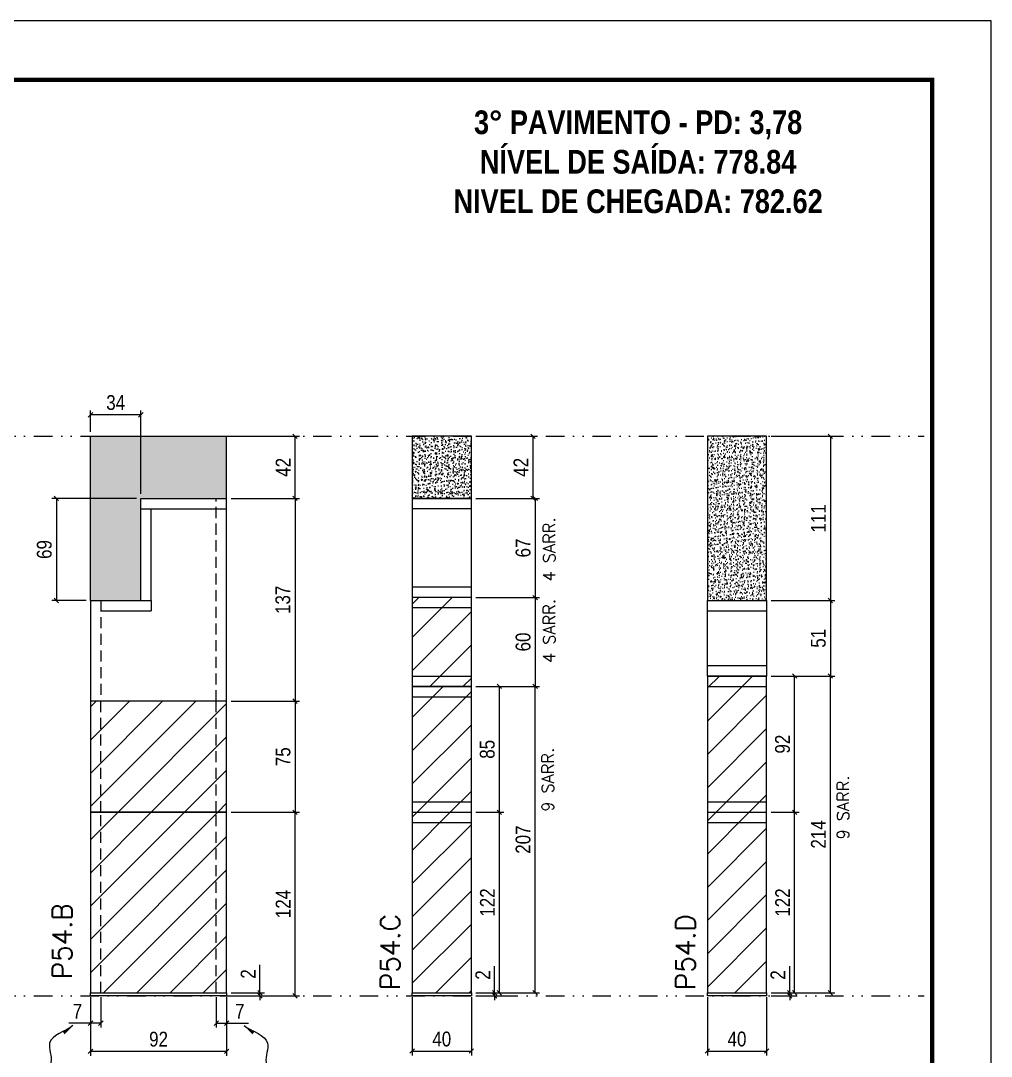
# Model space of a CAD drawing. Extents: x 2949 to 9203, y -16089 to 12527.
# Drawn here: x 6962 to 7618, y -8847 to -8148 of the extents above; entities that cross this region are included whole.
import ezdxf

# ---------------------------------------------------------------- set-up
doc = ezdxf.new("R2010")
doc.units = 0
for name, pattern in [('DASHED', [0.75, 0.5, -0.25]), ('DIVIDE2', [0.625, 0.25, -0.125, 0, -0.125, 0, -0.125]), ('HIDDEN', [0.375, 0.25, -0.125])]:
    doc.linetypes.add(name, pattern=pattern)
for name, color, linetype in [('COTA', 241, 'Continuous'), ('NOMENCLATURA', 7, 'Continuous'), ('Nível', 160, 'Continuous'), ('Painéis', 200, 'Continuous'), ('SARR_2.2x7', 40, 'Continuous'), ('Sarrafo de Pressão', 42, 'HIDDEN')]:
    doc.layers.add(name, color=color, linetype=linetype)
for name, color, linetype, lineweight in [('Folhas', 255, 'Continuous', 9), ('Hachura', 251, 'Continuous', 9), ('SARRAFO DE PRESSAO', 251, 'DASHED', 9), ('Texto Seção', 7, 'Continuous', 15)]:
    doc.layers.add(name, color=color, linetype=linetype, lineweight=lineweight)
doc.styles.add('COTA TECNICA', font='techl___.ttf', dxfattribs={"height": 10})
doc.styles.add('COTA TECNICA-50', font='techl___.ttf', dxfattribs={"height": 10})
doc.styles.add('REGUA-120', font='ROMANS.shx', dxfattribs={"height": 15})
doc.styles.add('ROMANC', font='techb___.ttf', dxfattribs={"height": 2.5})
doc.styles.add('ROMANS', font='romans.shx')
doc.styles.get("Standard").update_dxf_attribs({"font": 'arial.ttf'})
doc.dimstyles.new('COTA PAINEL-50', dxfattribs={"dimtxt": 10, "dimasz": 3, "dimexe": 3, "dimexo": 3, "dimgap": 3, "dimtad": 1, "dimdec": 1, "dimzin": 12, "dimdsep": 46, "dimtxsty": 'COTA TECNICA-50', "dimblk1": 'OBLIQUE', "dimblk2": 'OBLIQUE', "dimsah": 1, "dimcen": 0.9, "dimclrd": 4, "dimclre": 4, "dimclrt": 240, "dimadec": 1, "dimazin": 3, "dimtfac": 1, "dimtdec": 1, "dimtmove": 0, "dimatfit": 3, "dimfxl": 1, "dimtolj": 1, "dimtzin": 12, "dimarcsym": 0})
doc.dimstyles.new('PAINEL', dxfattribs={"dimtxt": 10, "dimasz": 3, "dimexe": 3, "dimexo": 3, "dimgap": 3, "dimtad": 1, "dimdec": 1, "dimzin": 12, "dimdsep": 46, "dimtxsty": 'COTA TECNICA', "dimblk1": 'OBLIQUE', "dimblk2": 'OBLIQUE', "dimsah": 1, "dimcen": 0.9, "dimclrd": 4, "dimclre": 4, "dimclrt": 240, "dimadec": 1, "dimazin": 3, "dimtfac": 1, "dimtdec": 1, "dimtmove": 0, "dimatfit": 3, "dimfxl": 1, "dimtolj": 1, "dimtzin": 12, "dimarcsym": 0})
doc.dimstyles.get("Standard").update_dxf_attribs({"dimtxt": 0.18, "dimasz": 0.18, "dimexe": 0.18, "dimexo": 0.0625, "dimgap": 0.09, "dimtad": 0, "dimtih": 1, "dimtoh": 1, "dimdec": 4, "dimzin": 0, "dimdsep": 46, "dimtxsty": 'Standard', "dimcen": 0.09, "dimadec": 0, "dimazin": 0, "dimtfac": 1, "dimtdec": 4, "dimtofl": 0, "dimtmove": 0, "dimatfit": 3, "dimfxl": 1, "dimtolj": 1, "dimtzin": 0, "dimarcsym": 0})
pattern_1 = [(45, (-124478.916, -34199.222), (-11.2253202, 11.2253202), [])]

# ---------------------------------------------------------------- blocks, each defined once
blk = doc.blocks.new('9999999999')
at = {"layer": 'Folhas'}
blk.add_lwpolyline([(98138.98, 34190.21), (99623.98, 34190.21), (99623.98, 35240.21), (98138.98, 35240.21)], close=True, dxfattribs=at)
at = {"layer": 'Folhas', "color": 30, "const_width": 3}
blk.add_lwpolyline([(98213.98, 34230.21), (99583.98, 34230.21), (99583.98, 35200.21), (98213.98, 35200.21)], close=True, dxfattribs=at)
blk = doc.blocks.new('_Oblique')
at = {"color": 0, "linetype": 'ByBlock', "lineweight": -2}
blk.add_line((-0.5, -0.5), (0.5, 0.5), dxfattribs=at)
blk = doc.blocks.new('*D2301')
at = {"layer": 'COTA', "color": 4, "lineweight": -2, "transparency": 16777216}
for p, q in [((7008.82, -8807.33), (7008.82, -8846.79)), ((7100.82, -8807.33), (7100.82, -8846.79)), ((7008.82, -8843.79), (7100.82, -8843.79))]:
    blk.add_line(p, q, dxfattribs=at)
at = {"layer": 'Defpoints', "color": 0, "transparency": 16777216}
for p in [(7008.82, -8804.33), (7100.82, -8804.33), (7100.82, -8843.79)]:
    blk.add_point(p, dxfattribs=at)
at = {"layer": 'COTA', "color": 4, "lineweight": -2, "transparency": 16777216, "xscale": 3, "yscale": 3, "zscale": 3, "rotation": 180}
blk.add_blockref('_Oblique', (7008.82, -8843.79), dxfattribs=at)
at = {"layer": 'COTA', "color": 4, "lineweight": -2, "transparency": 16777216, "xscale": 3, "yscale": 3, "zscale": 3}
blk.add_blockref('_Oblique', (7100.82, -8843.79), dxfattribs=at)
at = {"layer": 'COTA', "color": 240, "transparency": 16777216, "insert": (7054.82, -8835.7), "char_height": 10, "attachment_point": 5, "style": 'COTA TECNICA'}
blk.add_mtext('\\A1;92', dxfattribs=at)
blk = doc.blocks.new('*D2302')
at = {"layer": 'COTA', "color": 4, "lineweight": -2, "transparency": 16777216}
for p, q in [((7015.82, -8807.33), (7015.82, -8827.84)), ((7008.82, -8809.33), (7008.82, -8827.84)), ((7008.82, -8824.84), (6994.09, -8824.84)), ((7015.82, -8824.84), (7008.82, -8824.84))]:
    blk.add_line(p, q, dxfattribs=at)
at = {"layer": 'Defpoints', "color": 0, "transparency": 16777216}
for p in [(7008.82, -8806.33), (7015.82, -8804.33), (7008.82, -8824.84)]:
    blk.add_point(p, dxfattribs=at)
at = {"layer": 'COTA', "color": 4, "lineweight": -2, "transparency": 16777216, "xscale": 3, "yscale": 3, "zscale": 3, "rotation": 180}
blk.add_blockref('_Oblique', (7008.82, -8824.84), dxfattribs=at)
at = {"layer": 'COTA', "color": 4, "lineweight": -2, "transparency": 16777216, "xscale": 3, "yscale": 3, "zscale": 3}
blk.add_blockref('_Oblique', (7015.82, -8824.84), dxfattribs=at)
at = {"layer": 'COTA', "color": 240, "transparency": 16777216, "insert": (6999.96, -8816.77), "char_height": 10, "attachment_point": 5, "style": 'COTA TECNICA-50'}
blk.add_mtext('\\A1;7', dxfattribs=at)
blk = doc.blocks.new('*D2303')
at = {"layer": 'COTA', "color": 4, "lineweight": -2, "transparency": 16777216}
for p, q in [((7093.82, -8807.33), (7093.82, -8827.84)), ((7100.82, -8809.33), (7100.82, -8827.84)), ((7093.82, -8824.84), (7100.82, -8824.84)), ((7100.82, -8824.84), (7115.55, -8824.84))]:
    blk.add_line(p, q, dxfattribs=at)
at = {"layer": 'Defpoints', "color": 0, "transparency": 16777216}
for p in [(7093.82, -8804.33), (7100.82, -8806.33), (7100.82, -8824.84)]:
    blk.add_point(p, dxfattribs=at)
at = {"layer": 'COTA', "color": 4, "lineweight": -2, "transparency": 16777216, "xscale": 3, "yscale": 3, "zscale": 3, "rotation": 180}
blk.add_blockref('_Oblique', (7093.82, -8824.84), dxfattribs=at)
at = {"layer": 'COTA', "color": 4, "lineweight": -2, "transparency": 16777216, "xscale": 3, "yscale": 3, "zscale": 3}
blk.add_blockref('_Oblique', (7100.82, -8824.84), dxfattribs=at)
at = {"layer": 'COTA', "color": 240, "transparency": 16777216, "insert": (7109.69, -8816.77), "char_height": 10, "attachment_point": 5, "style": 'COTA TECNICA-50'}
blk.add_mtext('\\A1;7', dxfattribs=at)
blk = doc.blocks.new('*D2304')
at = {"layer": 'COTA', "color": 4, "lineweight": -2, "transparency": 16777216}
for p, q in [((7103.82, -8682.33), (7150.06, -8682.33)), ((7147.06, -8806.33), (7147.06, -8682.33)), ((7103.82, -8806.33), (7150.06, -8806.33))]:
    blk.add_line(p, q, dxfattribs=at)
at = {"layer": 'Defpoints', "color": 0, "transparency": 16777216}
for p in [(7100.82, -8682.33), (7147.06, -8682.33), (7100.82, -8806.33)]:
    blk.add_point(p, dxfattribs=at)
at = {"layer": 'COTA', "color": 4, "lineweight": -2, "transparency": 16777216, "xscale": 3, "yscale": 3, "zscale": 3}
for p, rotation in [((7147.06, -8682.33), 90), ((7147.06, -8806.33), 270)]:
    blk.add_blockref('_Oblique', p, dxfattribs=dict(at, rotation=rotation))
at = {"layer": 'COTA', "color": 240, "transparency": 16777216, "insert": (7138.99, -8744.33), "char_height": 10, "attachment_point": 5, "rotation": 90, "style": 'COTA TECNICA-50'}
blk.add_mtext('\\A1;124', dxfattribs=at)
blk = doc.blocks.new('*D2305')
at = {"layer": 'COTA', "color": 4, "lineweight": -2, "transparency": 16777216}
for p, q in [((7123.35, -8804.33), (7123.35, -8785.53)), ((7103.82, -8804.33), (7126.35, -8804.33)), ((7103.82, -8806.33), (7126.35, -8806.33)), ((7123.35, -8806.33), (7123.35, -8804.33)), ((7123.35, -8806.33), (7123.35, -8809.33))]:
    blk.add_line(p, q, dxfattribs=at)
at = {"layer": 'Defpoints', "color": 0, "transparency": 16777216}
for p in [(7100.82, -8804.33), (7100.82, -8806.33), (7123.35, -8806.33)]:
    blk.add_point(p, dxfattribs=at)
at = {"layer": 'COTA', "color": 4, "lineweight": -2, "transparency": 16777216, "xscale": 3, "yscale": 3, "zscale": 3}
for p, rotation in [((7123.35, -8804.33), 270), ((7123.35, -8806.33), 90)]:
    blk.add_blockref('_Oblique', p, dxfattribs=dict(at, rotation=rotation))
at = {"layer": 'COTA', "color": 240, "transparency": 16777216, "insert": (7115.35, -8791.59), "char_height": 10, "attachment_point": 5, "rotation": 90, "style": 'COTA TECNICA-50'}
blk.add_mtext('\\A1;2', dxfattribs=at)
blk = doc.blocks.new('*D2306')
at = {"layer": 'COTA', "color": 4, "linetype": 'ByBlock', "lineweight": -2, "transparency": 16777216}
for p, q in [((7103.82, -8607.33), (7150.06, -8607.33)), ((7147.06, -8607.33), (7147.06, -8682.33)), ((7103.82, -8682.33), (7150.06, -8682.33))]:
    blk.add_line(p, q, dxfattribs=at)
at = {"layer": 'Defpoints', "color": 0, "linetype": 'ByBlock', "transparency": 16777216}
for p in [(7100.82, -8607.33), (7100.82, -8682.33), (7147.06, -8682.33)]:
    blk.add_point(p, dxfattribs=at)
at = {"layer": 'COTA', "color": 4, "linetype": 'ByBlock', "lineweight": -2, "transparency": 16777216, "xscale": 3, "yscale": 3, "zscale": 3}
for p, rotation in [((7147.06, -8607.33), 90), ((7147.06, -8682.33), 270)]:
    blk.add_blockref('_Oblique', p, dxfattribs=dict(at, rotation=rotation))
at = {"layer": 'COTA', "color": 240, "linetype": 'ByBlock', "transparency": 16777216, "insert": (7138.95, -8644.83), "char_height": 10, "attachment_point": 5, "rotation": 90, "style": 'COTA TECNICA'}
blk.add_mtext('\\A1;75', dxfattribs=at)
blk = doc.blocks.new('*D2307')
at = {"layer": 'COTA', "color": 4, "lineweight": -2, "transparency": 16777216}
for p, q in [((7226.19, -8807.33), (7226.19, -8846.68)), ((7266.19, -8807.33), (7266.19, -8846.68)), ((7226.19, -8843.68), (7266.19, -8843.68))]:
    blk.add_line(p, q, dxfattribs=at)
at = {"layer": 'Defpoints', "color": 0, "transparency": 16777216}
for p in [(7226.19, -8804.33), (7266.19, -8804.33), (7266.19, -8843.68)]:
    blk.add_point(p, dxfattribs=at)
at = {"layer": 'COTA', "color": 4, "lineweight": -2, "transparency": 16777216, "xscale": 3, "yscale": 3, "zscale": 3, "rotation": 180}
blk.add_blockref('_Oblique', (7226.19, -8843.68), dxfattribs=at)
at = {"layer": 'COTA', "color": 4, "lineweight": -2, "transparency": 16777216, "xscale": 3, "yscale": 3, "zscale": 3}
blk.add_blockref('_Oblique', (7266.19, -8843.68), dxfattribs=at)
at = {"layer": 'COTA', "color": 240, "transparency": 16777216, "insert": (7246.19, -8835.58), "char_height": 10, "attachment_point": 5, "style": 'COTA TECNICA'}
blk.add_mtext('\\A1;40', dxfattribs=at)
blk = doc.blocks.new('*D2308')
at = {"layer": 'COTA', "color": 4, "lineweight": -2, "transparency": 16777216}
for p, q in [((7281.93, -8804.33), (7281.93, -8786.22)), ((7269.19, -8804.33), (7284.93, -8804.33)), ((7269.19, -8806.33), (7284.93, -8806.33)), ((7281.93, -8806.33), (7281.93, -8804.33)), ((7281.93, -8806.33), (7281.93, -8809.33))]:
    blk.add_line(p, q, dxfattribs=at)
at = {"layer": 'Defpoints', "color": 0, "transparency": 16777216}
for p in [(7266.19, -8804.33), (7266.19, -8806.33), (7281.93, -8804.33)]:
    blk.add_point(p, dxfattribs=at)
at = {"layer": 'COTA', "color": 4, "lineweight": -2, "transparency": 16777216, "xscale": 3, "yscale": 3, "zscale": 3}
for p, rotation in [((7281.93, -8804.33), 270), ((7281.93, -8806.33), 90)]:
    blk.add_blockref('_Oblique', p, dxfattribs=dict(at, rotation=rotation))
at = {"layer": 'COTA', "color": 240, "transparency": 16777216, "insert": (7273.93, -8792.28), "char_height": 10, "attachment_point": 5, "rotation": 90, "style": 'COTA TECNICA-50'}
blk.add_mtext('\\A1;2', dxfattribs=at)
blk = doc.blocks.new('*D2327')
at = {"layer": 'COTA', "color": 4, "linetype": 'ByBlock', "lineweight": -2, "transparency": 16777216}
for p, q in [((7269.19, -8597.33), (7312.28, -8597.33)), ((7309.28, -8804.33), (7309.28, -8597.33)), ((7269.19, -8804.33), (7312.28, -8804.33))]:
    blk.add_line(p, q, dxfattribs=at)
at = {"layer": 'Defpoints', "color": 0, "linetype": 'ByBlock', "transparency": 16777216}
for p in [(7266.19, -8597.33), (7309.28, -8597.33), (7266.19, -8804.33)]:
    blk.add_point(p, dxfattribs=at)
at = {"layer": 'COTA', "color": 4, "linetype": 'ByBlock', "lineweight": -2, "transparency": 16777216, "xscale": 3, "yscale": 3, "zscale": 3}
for p, rotation in [((7309.28, -8597.33), 90), ((7309.28, -8804.33), 270)]:
    blk.add_blockref('_Oblique', p, dxfattribs=dict(at, rotation=rotation))
at = {"layer": 'COTA', "color": 240, "linetype": 'ByBlock', "transparency": 16777216, "insert": (7301.18, -8700.83), "char_height": 10, "attachment_point": 5, "rotation": 90, "style": 'COTA TECNICA'}
blk.add_mtext('\\A1;207', dxfattribs=at)
blk = doc.blocks.new('*D2328')
at = {"layer": 'COTA', "color": 4, "linetype": 'ByBlock', "lineweight": -2, "transparency": 16777216}
for p, q in [((7269.19, -8682.33), (7288.1, -8682.33)), ((7285.1, -8804.33), (7285.1, -8682.33)), ((7269.19, -8804.33), (7288.1, -8804.33))]:
    blk.add_line(p, q, dxfattribs=at)
at = {"layer": 'Defpoints', "color": 0, "linetype": 'ByBlock', "transparency": 16777216}
for p in [(7266.19, -8682.33), (7285.1, -8682.33), (7266.19, -8804.33)]:
    blk.add_point(p, dxfattribs=at)
at = {"layer": 'COTA', "color": 4, "linetype": 'ByBlock', "lineweight": -2, "transparency": 16777216, "xscale": 3, "yscale": 3, "zscale": 3}
for p, rotation in [((7285.1, -8682.33), 90), ((7285.1, -8804.33), 270)]:
    blk.add_blockref('_Oblique', p, dxfattribs=dict(at, rotation=rotation))
at = {"layer": 'COTA', "color": 240, "linetype": 'ByBlock', "transparency": 16777216, "insert": (7277.04, -8743.33), "char_height": 10, "attachment_point": 5, "rotation": 90, "style": 'COTA TECNICA'}
blk.add_mtext('\\A1;122', dxfattribs=at)
blk = doc.blocks.new('*D2329')
at = {"layer": 'COTA', "color": 4, "linetype": 'ByBlock', "lineweight": -2, "transparency": 16777216}
for p, q in [((7269.19, -8597.33), (7288.1, -8597.33)), ((7285.1, -8682.33), (7285.1, -8597.33)), ((7269.19, -8682.33), (7288.1, -8682.33))]:
    blk.add_line(p, q, dxfattribs=at)
at = {"layer": 'Defpoints', "color": 0, "linetype": 'ByBlock', "transparency": 16777216}
for p in [(7266.19, -8597.33), (7285.1, -8597.33), (7266.19, -8682.33)]:
    blk.add_point(p, dxfattribs=at)
at = {"layer": 'COTA', "color": 4, "linetype": 'ByBlock', "lineweight": -2, "transparency": 16777216, "xscale": 3, "yscale": 3, "zscale": 3}
for p, rotation in [((7285.1, -8597.33), 90), ((7285.1, -8682.33), 270)]:
    blk.add_blockref('_Oblique', p, dxfattribs=dict(at, rotation=rotation))
at = {"layer": 'COTA', "color": 240, "linetype": 'ByBlock', "transparency": 16777216, "insert": (7276.97, -8639.83), "char_height": 10, "attachment_point": 5, "rotation": 90, "style": 'COTA TECNICA'}
blk.add_mtext('\\A1;85', dxfattribs=at)
blk = doc.blocks.new('*D2309')
at = {"layer": 'COTA', "color": 4, "lineweight": -2, "transparency": 16777216}
for p, q in [((7425.69, -8807.33), (7425.69, -8846.68)), ((7465.69, -8807.33), (7465.69, -8846.68)), ((7425.69, -8843.68), (7465.69, -8843.68))]:
    blk.add_line(p, q, dxfattribs=at)
at = {"layer": 'Defpoints', "color": 0, "transparency": 16777216}
for p in [(7425.69, -8804.33), (7465.69, -8804.33), (7465.69, -8843.68)]:
    blk.add_point(p, dxfattribs=at)
at = {"layer": 'COTA', "color": 4, "lineweight": -2, "transparency": 16777216, "xscale": 3, "yscale": 3, "zscale": 3, "rotation": 180}
blk.add_blockref('_Oblique', (7425.69, -8843.68), dxfattribs=at)
at = {"layer": 'COTA', "color": 4, "lineweight": -2, "transparency": 16777216, "xscale": 3, "yscale": 3, "zscale": 3}
blk.add_blockref('_Oblique', (7465.69, -8843.68), dxfattribs=at)
at = {"layer": 'COTA', "color": 240, "transparency": 16777216, "insert": (7445.69, -8835.58), "char_height": 10, "attachment_point": 5, "style": 'COTA TECNICA'}
blk.add_mtext('\\A1;40', dxfattribs=at)
blk = doc.blocks.new('*D2310')
at = {"layer": 'COTA', "color": 4, "lineweight": -2, "transparency": 16777216}
for p, q in [((7481.33, -8804.33), (7481.33, -8786.22)), ((7468.69, -8804.33), (7484.33, -8804.33)), ((7468.69, -8806.33), (7484.33, -8806.33)), ((7481.33, -8806.33), (7481.33, -8804.33)), ((7481.33, -8806.33), (7481.33, -8809.33))]:
    blk.add_line(p, q, dxfattribs=at)
at = {"layer": 'Defpoints', "color": 0, "transparency": 16777216}
for p in [(7465.69, -8804.33), (7465.69, -8806.33), (7481.33, -8804.33)]:
    blk.add_point(p, dxfattribs=at)
at = {"layer": 'COTA', "color": 4, "lineweight": -2, "transparency": 16777216, "xscale": 3, "yscale": 3, "zscale": 3}
for p, rotation in [((7481.33, -8804.33), 270), ((7481.33, -8806.33), 90)]:
    blk.add_blockref('_Oblique', p, dxfattribs=dict(at, rotation=rotation))
at = {"layer": 'COTA', "color": 240, "transparency": 16777216, "insert": (7473.33, -8792.28), "char_height": 10, "attachment_point": 5, "rotation": 90, "style": 'COTA TECNICA-50'}
blk.add_mtext('\\A1;2', dxfattribs=at)
blk = doc.blocks.new('*D2330')
at = {"layer": 'COTA', "color": 4, "linetype": 'ByBlock', "lineweight": -2, "transparency": 16777216}
for p, q in [((7468.69, -8428.33), (7511.78, -8428.33)), ((7508.78, -8428.33), (7508.78, -8539.33)), ((7468.69, -8539.33), (7511.78, -8539.33))]:
    blk.add_line(p, q, dxfattribs=at)
at = {"layer": 'Defpoints', "color": 0, "linetype": 'ByBlock', "transparency": 16777216}
for p in [(7465.69, -8428.33), (7465.69, -8539.33), (7508.78, -8539.33)]:
    blk.add_point(p, dxfattribs=at)
at = {"layer": 'COTA', "color": 4, "linetype": 'ByBlock', "lineweight": -2, "transparency": 16777216, "xscale": 3, "yscale": 3, "zscale": 3}
for p, rotation in [((7508.78, -8428.33), 90), ((7508.78, -8539.33), 270)]:
    blk.add_blockref('_Oblique', p, dxfattribs=dict(at, rotation=rotation))
at = {"layer": 'COTA', "color": 240, "linetype": 'ByBlock', "transparency": 16777216, "insert": (7500.72, -8483.83), "char_height": 10, "attachment_point": 5, "rotation": 90, "style": 'COTA TECNICA'}
blk.add_mtext('\\A1;111', dxfattribs=at)
blk = doc.blocks.new('*D2331')
at = {"layer": 'COTA', "color": 4, "linetype": 'ByBlock', "lineweight": -2, "transparency": 16777216}
for p, q in [((7468.69, -8590.33), (7511.78, -8590.33)), ((7508.78, -8804.33), (7508.78, -8590.33)), ((7468.69, -8804.33), (7511.78, -8804.33))]:
    blk.add_line(p, q, dxfattribs=at)
at = {"layer": 'Defpoints', "color": 0, "linetype": 'ByBlock', "transparency": 16777216}
for p in [(7465.69, -8590.33), (7508.78, -8590.33), (7465.69, -8804.33)]:
    blk.add_point(p, dxfattribs=at)
at = {"layer": 'COTA', "color": 4, "linetype": 'ByBlock', "lineweight": -2, "transparency": 16777216, "xscale": 3, "yscale": 3, "zscale": 3}
for p, rotation in [((7508.78, -8590.33), 90), ((7508.78, -8804.33), 270)]:
    blk.add_blockref('_Oblique', p, dxfattribs=dict(at, rotation=rotation))
at = {"layer": 'COTA', "color": 240, "linetype": 'ByBlock', "transparency": 16777216, "insert": (7500.71, -8697.33), "char_height": 10, "attachment_point": 5, "rotation": 90, "style": 'COTA TECNICA'}
blk.add_mtext('\\A1;214', dxfattribs=at)
blk = doc.blocks.new('*D2332')
at = {"layer": 'COTA', "color": 4, "linetype": 'ByBlock', "lineweight": -2, "transparency": 16777216}
for p, q in [((7468.69, -8682.33), (7487.6, -8682.33)), ((7484.6, -8804.33), (7484.6, -8682.33)), ((7468.69, -8804.33), (7487.6, -8804.33))]:
    blk.add_line(p, q, dxfattribs=at)
at = {"layer": 'Defpoints', "color": 0, "linetype": 'ByBlock', "transparency": 16777216}
for p in [(7465.69, -8682.33), (7484.6, -8682.33), (7465.69, -8804.33)]:
    blk.add_point(p, dxfattribs=at)
at = {"layer": 'COTA', "color": 4, "linetype": 'ByBlock', "lineweight": -2, "transparency": 16777216, "xscale": 3, "yscale": 3, "zscale": 3}
for p, rotation in [((7484.6, -8682.33), 90), ((7484.6, -8804.33), 270)]:
    blk.add_blockref('_Oblique', p, dxfattribs=dict(at, rotation=rotation))
at = {"layer": 'COTA', "color": 240, "linetype": 'ByBlock', "transparency": 16777216, "insert": (7476.54, -8743.33), "char_height": 10, "attachment_point": 5, "rotation": 90, "style": 'COTA TECNICA'}
blk.add_mtext('\\A1;122', dxfattribs=at)
blk = doc.blocks.new('*D2333')
at = {"layer": 'COTA', "color": 4, "linetype": 'ByBlock', "lineweight": -2, "transparency": 16777216}
for p, q in [((7468.69, -8590.33), (7487.6, -8590.33)), ((7484.6, -8682.33), (7484.6, -8590.33)), ((7468.69, -8682.33), (7487.6, -8682.33))]:
    blk.add_line(p, q, dxfattribs=at)
at = {"layer": 'Defpoints', "color": 0, "linetype": 'ByBlock', "transparency": 16777216}
for p in [(7465.69, -8590.33), (7484.6, -8590.33), (7465.69, -8682.33)]:
    blk.add_point(p, dxfattribs=at)
at = {"layer": 'COTA', "color": 4, "linetype": 'ByBlock', "lineweight": -2, "transparency": 16777216, "xscale": 3, "yscale": 3, "zscale": 3}
for p, rotation in [((7484.6, -8590.33), 90), ((7484.6, -8682.33), 270)]:
    blk.add_blockref('_Oblique', p, dxfattribs=dict(at, rotation=rotation))
at = {"layer": 'COTA', "color": 240, "linetype": 'ByBlock', "transparency": 16777216, "insert": (7476.51, -8636.33), "char_height": 10, "attachment_point": 5, "rotation": 90, "style": 'COTA TECNICA'}
blk.add_mtext('\\A1;92', dxfattribs=at)
blk = doc.blocks.new('*D2326')
at = {"layer": 'COTA', "color": 4, "linetype": 'ByBlock', "lineweight": -2, "transparency": 16777216}
for p, q in [((7269.19, -8537.33), (7312.28, -8537.33)), ((7309.28, -8537.33), (7309.28, -8597.33)), ((7269.19, -8597.33), (7312.28, -8597.33))]:
    blk.add_line(p, q, dxfattribs=at)
at = {"layer": 'Defpoints', "color": 0, "linetype": 'ByBlock', "transparency": 16777216}
for p in [(7266.19, -8537.33), (7266.19, -8597.33), (7309.28, -8597.33)]:
    blk.add_point(p, dxfattribs=at)
at = {"layer": 'COTA', "color": 4, "linetype": 'ByBlock', "lineweight": -2, "transparency": 16777216, "xscale": 3, "yscale": 3, "zscale": 3}
for p, rotation in [((7309.28, -8537.33), 90), ((7309.28, -8597.33), 270)]:
    blk.add_blockref('_Oblique', p, dxfattribs=dict(at, rotation=rotation))
at = {"layer": 'COTA', "color": 240, "linetype": 'ByBlock', "transparency": 16777216, "insert": (7301.18, -8567.33), "char_height": 10, "attachment_point": 5, "rotation": 90, "style": 'COTA TECNICA'}
blk.add_mtext('\\A1;60', dxfattribs=at)
blk = doc.blocks.new('*D2449')
at = {"layer": 'COTA', "color": 4, "lineweight": -2, "transparency": 16777216}
for p, q in [((7103.82, -8470.33), (7150.06, -8470.33)), ((7147.06, -8470.33), (7147.06, -8607.33)), ((7103.82, -8607.33), (7150.06, -8607.33))]:
    blk.add_line(p, q, dxfattribs=at)
at = {"layer": 'Defpoints', "color": 0, "transparency": 16777216}
for p in [(7100.82, -8470.33), (7100.82, -8607.33), (7147.06, -8607.33)]:
    blk.add_point(p, dxfattribs=at)
at = {"layer": 'COTA', "color": 4, "lineweight": -2, "transparency": 16777216, "xscale": 3, "yscale": 3, "zscale": 3}
for p, rotation in [((7147.06, -8470.33), 90), ((7147.06, -8607.33), 270)]:
    blk.add_blockref('_Oblique', p, dxfattribs=dict(at, rotation=rotation))
at = {"layer": 'COTA', "color": 240, "transparency": 16777216, "insert": (7138.84, -8538.83), "char_height": 10, "attachment_point": 5, "rotation": 90, "style": 'COTA TECNICA-50'}
blk.add_mtext('\\A1;137', dxfattribs=at)
blk = doc.blocks.new('*D2451')
at = {"layer": 'COTA', "color": 4, "lineweight": -2, "transparency": 16777216}
for p, q in [((7039.82, -8470.33), (6982.76, -8470.33)), ((6985.76, -8470.33), (6985.76, -8539.33)), ((7005.82, -8539.33), (6982.76, -8539.33))]:
    blk.add_line(p, q, dxfattribs=at)
at = {"layer": 'Defpoints', "color": 0, "transparency": 16777216}
for p in [(7042.82, -8470.33), (6985.76, -8539.33), (7008.82, -8539.33)]:
    blk.add_point(p, dxfattribs=at)
at = {"layer": 'COTA', "color": 4, "lineweight": -2, "transparency": 16777216, "xscale": 3, "yscale": 3, "zscale": 3}
for p, rotation in [((6985.76, -8470.33), 90), ((6985.76, -8539.33), 270)]:
    blk.add_blockref('_Oblique', p, dxfattribs=dict(at, rotation=rotation))
at = {"layer": 'COTA', "color": 240, "transparency": 16777216, "insert": (6977.62, -8504.83), "char_height": 10, "attachment_point": 5, "rotation": 90, "style": 'COTA TECNICA-50'}
blk.add_mtext('\\A1;69', dxfattribs=at)
blk = doc.blocks.new('*D2450')
at = {"layer": 'COTA', "color": 4, "lineweight": -2, "transparency": 16777216}
for p, q in [((7008.82, -8425.33), (7008.82, -8410.84)), ((7042.82, -8413.84), (7008.82, -8413.84)), ((7042.82, -8467.33), (7042.82, -8410.84))]:
    blk.add_line(p, q, dxfattribs=at)
at = {"layer": 'Defpoints', "color": 0, "transparency": 16777216}
for p in [(7008.82, -8413.84), (7008.82, -8428.33), (7042.82, -8470.33)]:
    blk.add_point(p, dxfattribs=at)
at = {"layer": 'COTA', "color": 4, "lineweight": -2, "transparency": 16777216, "xscale": 3, "yscale": 3, "zscale": 3, "rotation": 180}
blk.add_blockref('_Oblique', (7008.82, -8413.84), dxfattribs=at)
at = {"layer": 'COTA', "color": 4, "lineweight": -2, "transparency": 16777216, "xscale": 3, "yscale": 3, "zscale": 3}
blk.add_blockref('_Oblique', (7042.82, -8413.84), dxfattribs=at)
at = {"layer": 'COTA', "color": 240, "transparency": 16777216, "insert": (7025.82, -8405.62), "char_height": 10, "attachment_point": 5, "style": 'COTA TECNICA-50'}
blk.add_mtext('\\A1;34', dxfattribs=at)
blk = doc.blocks.new('*D2452')
at = {"layer": 'COTA', "color": 4, "lineweight": -2, "transparency": 16777216}
for p, q in [((7103.82, -8428.33), (7150.06, -8428.33)), ((7147.06, -8470.33), (7147.06, -8428.33)), ((7103.82, -8470.33), (7150.06, -8470.33))]:
    blk.add_line(p, q, dxfattribs=at)
at = {"layer": 'Defpoints', "color": 0, "transparency": 16777216}
for p in [(7100.82, -8428.33), (7147.06, -8428.33), (7100.82, -8470.33)]:
    blk.add_point(p, dxfattribs=at)
at = {"layer": 'COTA', "color": 4, "lineweight": -2, "transparency": 16777216, "xscale": 3, "yscale": 3, "zscale": 3}
for p, rotation in [((7147.06, -8428.33), 90), ((7147.06, -8470.33), 270)]:
    blk.add_blockref('_Oblique', p, dxfattribs=dict(at, rotation=rotation))
at = {"layer": 'COTA', "color": 240, "transparency": 16777216, "insert": (7138.99, -8449.33), "char_height": 10, "attachment_point": 5, "rotation": 90, "style": 'COTA TECNICA-50'}
blk.add_mtext('\\A1;42', dxfattribs=at)
blk = doc.blocks.new('*D2453')
at = {"layer": 'COTA', "color": 4, "lineweight": -2, "transparency": 16777216}
for p, q in [((7269.19, -8428.33), (7310.78, -8428.33)), ((7307.78, -8428.33), (7307.78, -8470.33)), ((7269.19, -8470.33), (7310.78, -8470.33))]:
    blk.add_line(p, q, dxfattribs=at)
at = {"layer": 'Defpoints', "color": 0, "transparency": 16777216}
for p in [(7266.19, -8428.33), (7266.19, -8470.33), (7307.78, -8470.33)]:
    blk.add_point(p, dxfattribs=at)
at = {"layer": 'COTA', "color": 4, "lineweight": -2, "transparency": 16777216, "xscale": 3, "yscale": 3, "zscale": 3}
for p, rotation in [((7307.78, -8428.33), 90), ((7307.78, -8470.33), 270)]:
    blk.add_blockref('_Oblique', p, dxfattribs=dict(at, rotation=rotation))
at = {"layer": 'COTA', "color": 240, "transparency": 16777216, "insert": (7299.7, -8449.33), "char_height": 10, "attachment_point": 5, "rotation": 90, "style": 'COTA TECNICA-50'}
blk.add_mtext('\\A1;42', dxfattribs=at)
blk = doc.blocks.new('*D2885')
at = {"layer": 'COTA', "color": 4, "linetype": 'ByBlock', "lineweight": -2, "transparency": 16777216}
for p, q in [((7269.19, -8470.33), (7312.28, -8470.33)), ((7309.28, -8470.33), (7309.28, -8537.33)), ((7269.19, -8537.33), (7312.28, -8537.33))]:
    blk.add_line(p, q, dxfattribs=at)
at = {"layer": 'Defpoints', "color": 0, "linetype": 'ByBlock', "transparency": 16777216}
for p in [(7266.19, -8470.33), (7266.19, -8537.33), (7309.28, -8537.33)]:
    blk.add_point(p, dxfattribs=at)
at = {"layer": 'COTA', "color": 4, "linetype": 'ByBlock', "lineweight": -2, "transparency": 16777216, "xscale": 3, "yscale": 3, "zscale": 3}
for p, rotation in [((7309.28, -8470.33), 90), ((7309.28, -8537.33), 270)]:
    blk.add_blockref('_Oblique', p, dxfattribs=dict(at, rotation=rotation))
at = {"layer": 'COTA', "color": 240, "linetype": 'ByBlock', "transparency": 16777216, "insert": (7301.18, -8503.83), "char_height": 10, "attachment_point": 5, "rotation": 90, "style": 'COTA TECNICA'}
blk.add_mtext('\\A1;67', dxfattribs=at)
blk = doc.blocks.new('*D2886')
at = {"layer": 'COTA', "color": 4, "lineweight": -2, "transparency": 16777216}
for p, q in [((7468.69, -8539.33), (7511.78, -8539.33)), ((7508.78, -8539.33), (7508.78, -8590.33)), ((7468.69, -8590.33), (7511.78, -8590.33))]:
    blk.add_line(p, q, dxfattribs=at)
at = {"layer": 'Defpoints', "color": 0, "transparency": 16777216}
for p in [(7465.69, -8539.33), (7465.69, -8590.33), (7508.78, -8590.33)]:
    blk.add_point(p, dxfattribs=at)
at = {"layer": 'COTA', "color": 4, "lineweight": -2, "transparency": 16777216, "xscale": 3, "yscale": 3, "zscale": 3}
for p, rotation in [((7508.78, -8539.33), 90), ((7508.78, -8590.33), 270)]:
    blk.add_blockref('_Oblique', p, dxfattribs=dict(at, rotation=rotation))
at = {"layer": 'COTA', "color": 240, "transparency": 16777216, "insert": (7500.67, -8564.83), "char_height": 10, "attachment_point": 5, "rotation": 90, "style": 'COTA TECNICA-50'}
blk.add_mtext('\\A1;51', dxfattribs=at)

msp = doc.modelspace()

# ---------------------------------------------------------------- hatches: boundary and pattern name
at = {"layer": 'COTA', "linetype": 'ByBlock'}
h = msp.add_hatch(dxfattribs=at)
h.set_pattern_fill('AR-CONC', color=256, scale=0.03)
h.set_pattern_definition([(50, (3460.4288, -6873.4506), (5.46554, -0.4781726), [0.5715, -6.2865]), (355, (3460.429, -6873.4506), (-1.057303, 5.731705), [0.4572, -5.0292175]), (100.45144, (3460.884, -6873.4905), (4.4082374, 5.2535326), [0.4857, -5.342707]), (46.1842, (3460.429, -6871.9266), (8.132371, -1.26127), [0.85725, -9.42975]), (96.63556, (3461.1065, -6872.032), (7.122124, 7.422784), [0.72855, -8.014068]), (351.18415, (3460.429, -6871.927), (7.122124, 7.422784), [0.685799, -7.543792]), (21, (3461.1908, -6872.3076), (4.5484317, -3.067956), [0.5715, -6.2865]), (326, (3461.191, -6872.3076), (1.854061, 5.525639), [0.4572, -5.0292]), (71.45144, (3461.57, -6872.5633), (6.4024926, 2.457683), [0.4857, -5.342698]), (37.5, (3460.4288, -6873.4506), (0.0926581, 2.5366512), [0, -4.96824, 0, -5.1054, 0, -5.04825]), (7.5, (3460.4288, -6873.4506), (2.0045899, 3.0054172), [0, -2.91084, 0, -4.85394, 0, -1.92405]), (327.5, (3458.7295, -6873.4506), (4.0677179, -0.1718623), [0, -1.905, 0, -5.9436, 0, -7.8867]), (317.5, (3457.9675, -6873.4506), (4.4438754, 0.7627947), [0, -2.4765, 0, -3.94716, 0, -5.6007])])
h.paths.add_polyline_path([(7008.82, -8539.33), (7042.82, -8539.33), (7042.82, -8470.33), (7100.82, -8470.33), (7100.82, -8428.33), (7008.82, -8428.33)])
h = msp.add_hatch(dxfattribs=at)
h.set_pattern_fill('AR-CONC', color=256, scale=0.03)
h.set_pattern_definition([(50, (3183.5, 4612.3004), (5.46554, -0.4781726), [0.5715, -6.2865]), (355, (3183.5, 4612.3004), (-1.0573026, 5.7317054), [0.4572, -5.0292175]), (100.451445, (3183.9555, 4612.2606), (4.4082374, 5.2535326), [0.4857003, -5.3427073]), (46.1842, (3183.5, 4613.8244), (8.1323712, -1.26127), [0.85725, -9.42975]), (96.63556, (3184.178, 4613.719), (7.122124, 7.4227837), [0.7285507, -8.014068]), (351.18415, (3183.5, 4613.8244), (7.122124, 7.4227837), [0.685799, -7.543792]), (21, (3184.262, 4613.4434), (4.5484317, -3.067956), [0.5715, -6.2865]), (326, (3184.262, 4613.4434), (1.8540609, 5.525639), [0.4572, -5.0292]), (71.451445, (3184.641, 4613.188), (6.4024926, 2.457683), [0.4857003, -5.3426981]), (37.5, (3183.5, 4612.3004), (0.0926581, 2.53665117), [0, -4.96824, 0, -5.1054, 0, -5.04825]), (7.5, (3183.5, 4612.3004), (2.0045899, 3.00541724), [0, -2.91084, 0, -4.85394, 0, -1.92405]), (327.5, (3181.8007, 4612.3004), (4.06771786, -0.17186232), [0, -1.905, 0, -5.9436, 0, -7.8867]), (317.5, (3181.0387, 4612.3004), (4.4438754, 0.7627947), [0, -2.4765, 0, -3.94716, 0, -5.6007])])
h.paths.add_polyline_path([(7266.19, -8428.33), (7226.19, -8428.33), (7226.19, -8470.33), (7266.19, -8470.33)])
h = msp.add_hatch(dxfattribs=at)
h.set_pattern_fill('AR-CONC', color=256, scale=0.03)
h.set_pattern_definition([(50, (-124283.4067, -37712.747), (5.46554007, -0.47817257), [0.5715, -6.2865]), (355, (-124283.4067, -37712.747), (-1.05730264, 5.73170536), [0.4572, -5.02921753]), (100.4514447, (-124282.951, -37712.787), (4.40823741, 5.25353256), [0.48570026, -5.34270734]), (46.1842, (-124283.407, -37711.223), (8.13237123, -1.26126984), [0.85725, -9.42975]), (96.6355576, (-124282.729, -37711.328), (7.122124, 7.42278374), [0.7285507, -8.01406824]), (351.184151, (-124283.407, -37711.223), (7.122124, 7.42278374), [0.685799, -7.54379196]), (21, (-124282.6447, -37711.604), (4.54843174, -3.06795595), [0.5715, -6.2865]), (326, (-124282.6447, -37711.604), (1.85406085, 5.52563898), [0.4572, -5.0292]), (71.451445, (-124282.2657, -37711.8596), (6.40249258, 2.45768307), [0.48570026, -5.34269813]), (37.5, (-124283.4067, -37712.747), (0.092658098, 2.536651166), [0, -4.96824, 0, -5.1054, 0, -5.04825]), (7.5, (-124283.4067, -37712.747), (2.004589875, 3.005417245), [0, -2.91084, 0, -4.85394, 0, -1.92405]), (327.5, (-124285.106, -37712.747), (4.067717855, -0.17186232), [0, -1.905, 0, -5.9436, 0, -7.8867]), (317.5, (-124285.868, -37712.747), (4.44387544, 0.76279473), [0, -2.4765, 0, -3.94716, 0, -5.6007])])
h.paths.add_polyline_path([(7425.69, -8539.33), (7465.69, -8539.33), (7465.69, -8428.33), (7425.69, -8428.33)])
at = {"layer": 'Hachura'}
h = msp.add_hatch(dxfattribs=at)
h.set_pattern_fill('ANSI31', color=256, scale=5)
h.set_pattern_definition([(45, (3183.5, 4545.3), (-11.22532, 11.22532), [])])
h.paths.add_polyline_path([(7226.19, -8537.33), (7226.19, -8597.33), (7266.19, -8597.33), (7266.19, -8537.33)])
at = {"layer": 'Hachura', "linetype": 'ByBlock'}
h = msp.add_hatch(dxfattribs=at)
h.set_pattern_fill('ANSI31', color=256, scale=5)
h.set_pattern_definition(pattern_1)
h.paths.add_polyline_path([(7425.69, -8682.33), (7465.69, -8682.33), (7465.69, -8590.33), (7425.69, -8590.33)])
h = msp.add_hatch(dxfattribs=at)
h.set_pattern_fill('ANSI31', color=256, scale=5)
h.set_pattern_definition(pattern_1)
h.paths.add_polyline_path([(7266.19, -8597.33), (7226.19, -8597.33), (7226.19, -8682.33), (7266.19, -8682.33)])
h = msp.add_hatch(dxfattribs=at)
h.set_pattern_fill('ANSI31', color=256, scale=5)
h.set_pattern_definition(pattern_1)
h.paths.add_polyline_path([(7008.82, -8607.33), (7008.82, -8682.33), (7100.82, -8682.33), (7100.82, -8607.33)])
h = msp.add_hatch(dxfattribs=at)
h.set_pattern_fill('ANSI31', color=256, scale=5)
h.set_pattern_definition(pattern_1)
h.paths.add_polyline_path([(7100.82, -8682.33), (7008.82, -8682.33), (7008.82, -8804.33), (7100.82, -8804.33)])
h = msp.add_hatch(dxfattribs=at)
h.set_pattern_fill('ANSI31', color=256, scale=5)
h.set_pattern_definition(pattern_1)
h.paths.add_polyline_path([(7266.19, -8682.33), (7226.19, -8682.33), (7226.19, -8804.33), (7266.19, -8804.33)])
h = msp.add_hatch(dxfattribs=at)
h.set_pattern_fill('ANSI31', color=256, scale=5)
h.set_pattern_definition(pattern_1)
h.paths.add_polyline_path([(7465.69, -8682.33), (7425.69, -8682.33), (7425.69, -8804.33), (7465.69, -8804.33)])

# ---------------------------------------------------------------- linework, layer by layer
at = {"layer": 'COTA', "linetype": 'ByBlock'}
for p, q in [((7008.82, -8539.33), (7008.82, -8428.33)), ((7008.82, -8428.33), (7100.82, -8428.33)), ((7100.82, -8470.33), (7100.82, -8428.33))]:
    msp.add_line(p, q, dxfattribs=at)
for points in [[(7226.19, -8470.33), (7266.19, -8470.33), (7266.19, -8428.33), (7226.19, -8428.33)], [(7425.69, -8539.33), (7465.69, -8539.33), (7465.69, -8428.33), (7425.69, -8428.33)]]:
    msp.add_lwpolyline(points, close=True, dxfattribs=at)
at = {"layer": 'Nível', "color": 4, "linetype": 'DIVIDE2', "ltscale": 50}
for p, q in [((6561.74, -8428.33), (7572.08, -8428.33)), ((6561.74, -8806.33), (7572.08, -8806.33))]:
    msp.add_line(p, q, dxfattribs=at)
at = {"layer": 'Painéis'}
for p, q in [((7042.82, -8539.33), (7042.82, -8470.33)), ((7042.82, -8470.33), (7100.82, -8470.33)), ((7100.82, -8607.33), (7100.82, -8470.33)), ((7008.82, -8539.33), (7042.82, -8539.33)), ((7008.82, -8539.33), (7008.82, -8607.33)), ((7425.69, -8539.33), (7465.69, -8539.33)), ((7425.69, -8590.33), (7425.69, -8539.33)), ((7465.69, -8539.33), (7465.69, -8590.33)), ((7425.69, -8590.33), (7465.69, -8590.33)), ((7465.69, -8590.33), (7425.69, -8590.33)), ((7425.69, -8590.33), (7425.69, -8590.33)), ((7465.69, -8590.33), (7425.69, -8590.33)), ((7425.69, -8590.33), (7465.69, -8590.33)), ((7425.69, -8590.33), (7465.69, -8590.33)), ((7465.69, -8590.33), (7425.69, -8590.33)), ((7465.69, -8590.33), (7465.69, -8590.33)), ((7226.19, -8597.33), (7266.19, -8597.33)), ((7266.19, -8597.33), (7226.19, -8597.33)), ((7226.19, -8597.33), (7226.19, -8597.33)), ((7266.19, -8597.33), (7266.19, -8597.33)), ((7100.82, -8607.33), (7008.82, -8607.33)), ((7100.82, -8607.33), (7008.82, -8607.33)), ((7100.82, -8682.33), (7008.82, -8682.33)), ((7226.19, -8682.33), (7266.19, -8682.33)), ((7425.69, -8682.33), (7465.69, -8682.33))]:
    msp.add_line(p, q, dxfattribs=at)
at = {"layer": 'Painéis', "linetype": 'ByBlock'}
for p, q in [((7266.19, -8470.33), (7226.19, -8470.33)), ((7226.19, -8470.33), (7226.19, -8537.33)), ((7266.19, -8537.33), (7266.19, -8470.33)), ((7266.19, -8537.33), (7226.19, -8537.33)), ((7226.19, -8537.33), (7226.19, -8597.33)), ((7266.19, -8597.33), (7266.19, -8537.33)), ((7226.19, -8597.33), (7266.19, -8597.33))]:
    msp.add_line(p, q, dxfattribs=at)
at = {"layer": 'Painéis'}
for points in [[(7425.69, -8804.33), (7465.69, -8804.33), (7465.69, -8590.33), (7425.69, -8590.33)], [(7226.19, -8804.33), (7266.19, -8804.33), (7266.19, -8597.33), (7226.19, -8597.33)], [(7008.82, -8682.33), (7100.82, -8682.33), (7100.82, -8607.33), (7008.82, -8607.33)], [(7008.82, -8804.33), (7100.82, -8804.33), (7100.82, -8682.33), (7008.82, -8682.33)], [(7008.82, -8804.33), (7100.82, -8804.33), (7100.82, -8806.33), (7008.82, -8806.33)], [(7226.19, -8804.33), (7266.19, -8804.33), (7266.19, -8806.33), (7226.19, -8806.33)], [(7425.69, -8804.33), (7465.69, -8804.33), (7465.69, -8806.33), (7425.69, -8806.33)]]:
    msp.add_lwpolyline(points, close=True, dxfattribs=at)
at = {"layer": 'SARR_2.2x7'}
for p, q in [((7042.82, -8477.33), (7100.82, -8477.33)), ((7049.82, -8539.33), (7049.82, -8477.33)), ((7266.19, -8477.33), (7226.19, -8477.33)), ((7266.19, -8530.33), (7226.19, -8530.33)), ((7042.82, -8539.33), (7049.82, -8539.33)), ((7049.82, -8539.33), (7049.82, -8546.33)), ((7015.82, -8546.33), (7049.82, -8546.33)), ((7266.19, -8544.33), (7226.19, -8544.33)), ((7425.69, -8546.33), (7465.69, -8546.33)), ((7465.69, -8583.33), (7425.69, -8583.33)), ((7226.19, -8590.33), (7266.19, -8590.33)), ((7425.69, -8597.33), (7465.69, -8597.33)), ((7226.19, -8604.33), (7266.19, -8604.33)), ((7226.19, -8675.33), (7266.19, -8675.33)), ((7425.69, -8675.33), (7465.69, -8675.33)), ((7226.19, -8689.33), (7266.19, -8689.33)), ((7425.69, -8689.33), (7465.69, -8689.33))]:
    msp.add_line(p, q, dxfattribs=at)
at = {"layer": 'Sarrafo de Pressão', "ltscale": 30}
for p, q in [((7093.82, -8607.33), (7093.82, -8470.33)), ((7015.82, -8539.33), (7015.82, -8607.33)), ((7015.82, -8682.33), (7015.82, -8607.33)), ((7093.82, -8682.33), (7093.82, -8607.33)), ((7015.82, -8804.33), (7015.82, -8682.33)), ((7093.82, -8804.33), (7093.82, -8682.33))]:
    msp.add_line(p, q, dxfattribs=at)

# ---------------------------------------------------------------- block references
at = {"layer": 'SARRAFO DE PRESSAO', "color": 6, "linetype": 'ByBlock'}
msp.add_blockref('9999999999', (-92006.44, -43387.82), dxfattribs=at)

# ---------------------------------------------------------------- texts
at = {"layer": 'NOMENCLATURA', "color": 2, "insert": (7378.86, -8181.56), "char_height": 16, "attachment_point": 2, "style": 'ROMANC'}
msp.add_mtext_dynamic_manual_height_columns('\\P3° PAVIMENTO - PD: 3,78\\PNÍVEL DE SAÍDA: 778.84\\PNIVEL DE CHEGADA: 782.62', width=300.2766, gutter_width=1, heights=[0], dxfattribs=at)
at = {"layer": 'Texto Seção', "linetype": 'Continuous', "style": 'ROMANS'}
for s, p in [('4 SARR.', (7322.78, -8526.36)), ('4 SARR.', (7322.78, -8581.46)), ('9 SARR.', (7321.82, -8681.96)), ('9 SARR.', (7521.32, -8700.7))]:
    msp.add_text(s, height=8, rotation=90, dxfattribs=at).set_placement(p)
at = {"layer": 'Texto Seção', "char_height": 13, "width": 285.3299, "attachment_point": 7, "rotation": 90, "style": 'REGUA-120'}
for s, insert in [('P54.B', (6996.2, -8795.08)), ('P54.C', (7217.86, -8802.41)), ('P54.D', (7417.36, -8802.41))]:
    msp.add_mtext(s, dxfattribs=dict(at, insert=insert))

# ---------------------------------------------------------------- dimensions: what is measured, and where the dimension line sits
at = {"layer": 'COTA'}
for base, p1, p2, angle, picture, middle in [((7008.82, -8413.84), (7042.82, -8470.33), (7008.82, -8428.33), 180, '*D2450', (7025.82, -8405.62)), ((7147.06, -8428.33), (7100.82, -8470.33), (7100.82, -8428.33), 90, '*D2452', (7138.99, -8449.33)), ((7307.78, -8470.33), (7266.19, -8428.33), (7266.19, -8470.33), 90, '*D2453', (7299.7, -8449.33)), ((6985.76, -8539.33), (7042.82, -8470.33), (7008.82, -8539.33), 90, '*D2451', (6977.62, -8504.83)), ((7147.06, -8607.33), (7100.82, -8470.33), (7100.82, -8607.33), 90, '*D2449', (7138.84, -8538.83)), ((7508.78, -8590.33), (7465.69, -8539.33), (7465.69, -8590.33), 90, '*D2886', (7500.67, -8564.83)), ((7147.06, -8682.33), (7100.82, -8806.33), (7100.82, -8682.33), 90, '*D2304', (7138.99, -8744.33)), ((7008.82, -8824.84), (7015.82, -8804.33), (7008.82, -8806.33), 180, '*D2302', (6999.96, -8816.77))]:
    dim = msp.add_linear_dim(base=base, p1=p1, p2=p2, angle=angle, dimstyle='COTA PAINEL-50', dxfattribs=at)
    dim.commit()
    dim.dimension.update_dxf_attribs({"geometry": picture, "text_midpoint": middle})
at = {"layer": 'COTA', "linetype": 'ByBlock'}
for base, p1, p2, picture, middle in [((7508.78, -8539.33), (7465.69, -8428.33), (7465.69, -8539.33), '*D2330', (7500.72, -8483.83)), ((7309.28, -8537.33), (7266.19, -8470.33), (7266.19, -8537.33), '*D2885', (7301.18, -8503.83)), ((7309.28, -8597.33), (7266.19, -8537.33), (7266.19, -8597.33), '*D2326', (7301.18, -8567.33)), ((7508.78, -8590.33), (7465.69, -8804.33), (7465.69, -8590.33), '*D2331', (7500.71, -8697.33)), ((7309.28, -8597.33), (7266.19, -8804.33), (7266.19, -8597.33), '*D2327', (7301.18, -8700.83)), ((7147.06, -8682.33), (7100.82, -8607.33), (7100.82, -8682.33), '*D2306', (7138.95, -8644.83)), ((7285.1, -8682.33), (7266.19, -8804.33), (7266.19, -8682.33), '*D2328', (7277.04, -8743.33)), ((7484.6, -8682.33), (7465.69, -8804.33), (7465.69, -8682.33), '*D2332', (7476.54, -8743.33))]:
    dim = msp.add_linear_dim(base=base, p1=p1, p2=p2, angle=90, dimstyle='PAINEL', dxfattribs=at)
    dim.commit()
    dim.dimension.update_dxf_attribs({"geometry": picture, "text_midpoint": middle})
for base, p1, p2, picture, middle in [((7484.6, -8590.33), (7465.69, -8682.33), (7465.69, -8590.33), '*D2333', (7484.6, -8636.33)), ((7285.1, -8597.33), (7266.19, -8682.33), (7266.19, -8597.33), '*D2329', (7285.1, -8639.83))]:
    dim = msp.add_linear_dim(base=base, p1=p1, p2=p2, angle=90, dimstyle='PAINEL', override={"dimtmove": 1}, dxfattribs=at)
    dim.commit()
    dim.dimension.update_dxf_attribs({"geometry": picture, "text_midpoint": middle, "dimtype": 160})
at = {"layer": 'COTA'}
for base, p1, p2, picture, middle in [((7123.35, -8806.33), (7100.82, -8804.33), (7100.82, -8806.33), '*D2305', (7123.35, -8791.59)), ((7281.93, -8804.33), (7266.19, -8806.33), (7266.19, -8804.33), '*D2308', (7281.93, -8792.28)), ((7481.33, -8804.33), (7465.69, -8806.33), (7465.69, -8804.33), '*D2310', (7481.33, -8792.28))]:
    dim = msp.add_linear_dim(base=base, p1=p1, p2=p2, angle=90, dimstyle='COTA PAINEL-50', dxfattribs=at)
    dim.commit()
    dim.dimension.update_dxf_attribs({"geometry": picture, "text_midpoint": middle, "dimtype": 160})
for base, p1, p2, picture, middle in [((7100.82, -8843.79), (7008.82, -8804.33), (7100.82, -8804.33), '*D2301', (7054.82, -8835.7)), ((7266.19, -8843.68), (7226.19, -8804.33), (7266.19, -8804.33), '*D2307', (7246.19, -8835.58)), ((7465.69, -8843.68), (7425.69, -8804.33), (7465.69, -8804.33), '*D2309', (7445.69, -8835.58))]:
    dim = msp.add_linear_dim(base=base, p1=p1, p2=p2, dimstyle='PAINEL', override={"dimarcsym": 2}, dxfattribs=at)
    dim.commit()
    dim.dimension.update_dxf_attribs({"geometry": picture, "text_midpoint": middle})
dim = msp.add_linear_dim(base=(7100.82, -8824.84), p1=(7093.82, -8804.33), p2=(7100.82, -8806.33), dimstyle='COTA PAINEL-50', dxfattribs=at)
dim.commit()
dim.dimension.update_dxf_attribs({"geometry": '*D2303', "text_midpoint": (7109.69, -8816.77)})

# ---------------------------------------------------------------- leaders
at = {"layer": 'COTA', "path_type": 1}
for points in [[(6996.99, -8826.51), (6981.21, -8838.35), (6982.13, -8851.36), (6976.58, -8861.14)], [(7112.65, -8826.51), (7128.44, -8838.35), (7127.51, -8851.36), (7133.06, -8861.14)]]:
    msp.add_leader(points, dimstyle='Standard', override={"dimasz": 8}, dxfattribs=at)

doc.saveas('drawing.dxf')
